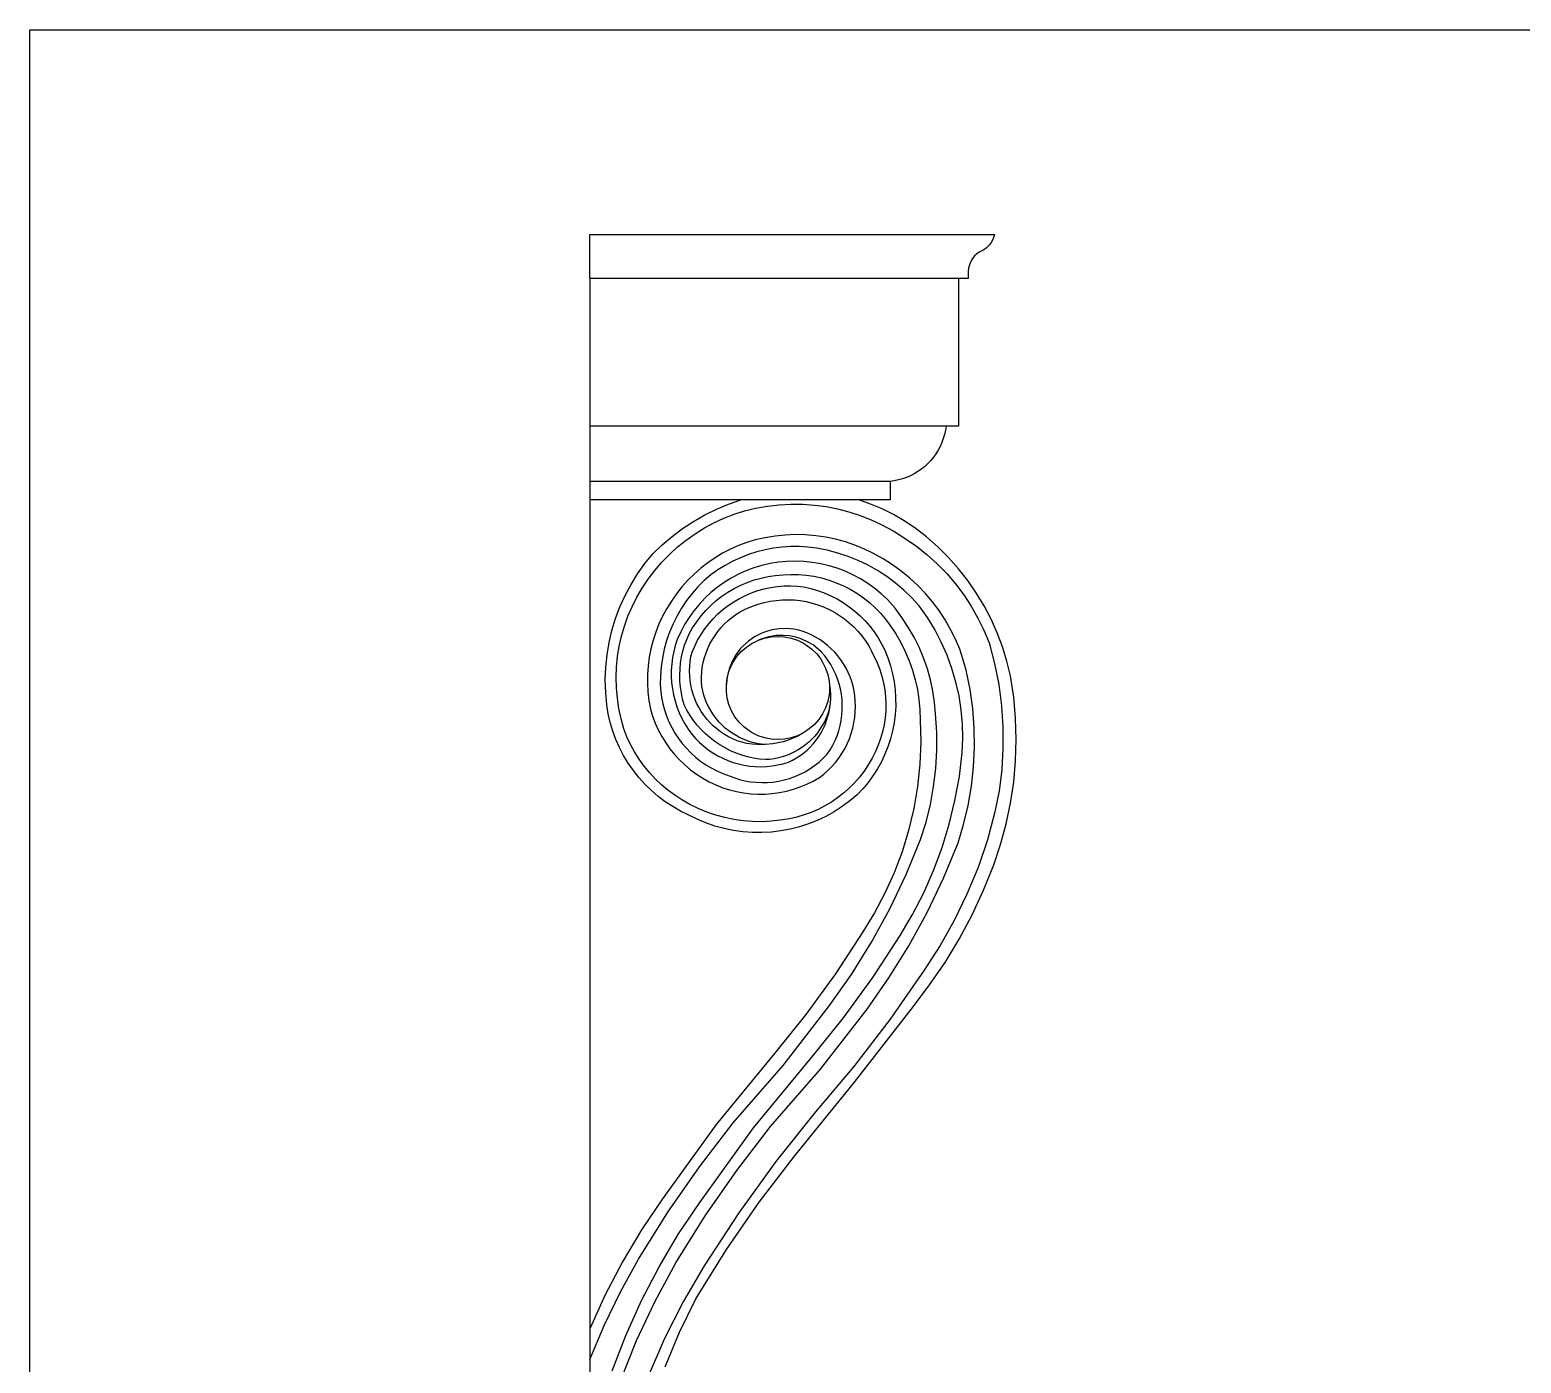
# Model space of a CAD drawing. Extents: x -785 to 785, y -677 to 677.
# Drawn here: x -785 to -178, y 135 to 677 of the extents above; entities that cross this region are included whole.
import ezdxf

# ---------------------------------------------------------------- set-up
doc = ezdxf.new("R2010")
doc.units = 0
doc.header["$MEASUREMENT"] = 0
doc.layers.get('0').update_dxf_attribs({"linetype": 'CONTINUOUS'})

msp = doc.modelspace()

# ---------------------------------------------------------------- linework, layer by layer
at = {"color": 40}
for p, q in [((-785, -677.5), (-785, 677.5)), ((-785, 677.5), (785, 677.5))]:
    msp.add_line(p, q, dxfattribs=at)
for p, q in [((-557.23, 576.31), (-557.23, 594.17)), ((-557.23, 594.17), (-392.52, 594.17)), ((-395.75, 588.86), (-396.86, 588.01)), ((-394.76, 589.85), (-395.75, 588.86)), ((-393.91, 590.97), (-394.76, 589.85)), ((-393.22, 592.19), (-393.91, 590.97)), ((-392.52, 594.17), (-393.22, 592.19)), ((-401.8, 584.01), (-402.63, 582.34)), ((-400.66, 585.49), (-401.8, 584.01)), ((-399.75, 586.33), (-400.66, 585.49)), ((-398.73, 587.04), (-399.75, 586.33)), ((-396.86, 588.01), (-398.73, 587.04)), ((-403.11, 580.54), (-403.23, 579.31)), ((-403.23, 579.31), (-403.23, 576.31)), ((-402.63, 582.34), (-403.11, 580.54)), ((-407.23, 576.31), (-557.23, 576.31)), ((-557.23, 576.31), (-557.23, 516.31)), ((-407.23, 576.31), (-407.23, 516.31)), ((-403.23, 576.31), (-407.23, 576.31)), ((-412.23, 516.31), (-557.23, 516.31)), ((-557.23, 516.31), (-557.23, 493.78)), ((-412.23, 516.31), (-412.49, 514.6)), ((-407.23, 516.31), (-412.23, 516.31)), ((-413.35, 511.25), (-413.95, 509.63)), ((-412.86, 512.91), (-413.35, 511.25)), ((-412.49, 514.6), (-412.86, 512.91)), ((-417.38, 503.64), (-418.49, 502.31)), ((-416.37, 505.05), (-417.38, 503.64)), ((-415.46, 506.52), (-416.37, 505.05)), ((-414.65, 508.05), (-415.46, 506.52)), ((-413.95, 509.63), (-414.65, 508.05)), ((-423.71, 497.8), (-425.19, 496.91)), ((-422.29, 498.79), (-423.71, 497.8)), ((-420.94, 499.88), (-422.29, 498.79)), ((-419.67, 501.05), (-420.94, 499.88)), ((-418.49, 502.31), (-419.67, 501.05)), ((-435.01, 493.78), (-557.23, 493.78)), ((-557.23, 493.78), (-557.23, 486.31)), ((-433.3, 494.02), (-435.01, 493.78)), ((-435.01, 493.78), (-435.01, 486.31)), ((-431.61, 494.38), (-433.3, 494.02)), ((-429.94, 494.85), (-431.61, 494.38)), ((-428.31, 495.43), (-429.94, 494.85)), ((-426.73, 496.11), (-428.31, 495.43)), ((-425.19, 496.91), (-426.73, 496.11)), ((-557.23, 486.31), (-557.23, 149.09)), ((-495.77, 486.31), (-557.23, 486.31)), ((-500.78, 484.55), (-495.77, 486.31)), ((-447.74, 486.31), (-495.77, 486.31)), ((-442.94, 484.59), (-447.74, 486.31)), ((-435.01, 486.31), (-447.74, 486.31)), ((-515.01, 477.5), (-510.41, 480.14)), ((-510.41, 480.14), (-505.66, 482.5)), ((-505.66, 482.5), (-500.78, 484.55)), ((-502.62, 478.82), (-498.47, 480.44)), ((-498.47, 480.44), (-494.24, 481.81)), ((-494.24, 481.81), (-489.59, 482.94)), ((-489.59, 482.94), (-484.88, 483.77)), ((-484.88, 483.77), (-480.13, 484.32)), ((-480.13, 484.32), (-475.35, 484.57)), ((-475.35, 484.57), (-470.57, 484.52)), ((-470.57, 484.52), (-465.8, 484.19)), ((-465.8, 484.19), (-461.06, 483.55)), ((-461.06, 483.55), (-456.37, 482.63)), ((-456.37, 482.63), (-451.74, 481.42)), ((-451.74, 481.42), (-447.2, 479.92)), ((-447.2, 479.92), (-442.76, 478.15)), ((-438.24, 482.6), (-442.94, 484.59)), ((-433.67, 480.32), (-438.24, 482.6)), ((-429.25, 477.78), (-433.67, 480.32)), ((-523.67, 471.39), (-519.44, 474.58)), ((-519.44, 474.58), (-515.01, 477.5)), ((-514.37, 472.49), (-510.58, 474.84)), ((-510.58, 474.84), (-506.66, 476.95)), ((-506.66, 476.95), (-502.62, 478.82)), ((-442.76, 478.15), (-438.43, 476.11)), ((-438.43, 476.11), (-433.53, 473.52)), ((-433.53, 473.52), (-428.81, 470.62)), ((-424.98, 474.97), (-429.25, 477.78)), ((-420.16, 471.21), (-424.98, 474.97)), ((-531.52, 464.26), (-527.71, 467.95)), ((-527.71, 467.95), (-523.67, 471.39)), ((-521.47, 467.12), (-518, 469.91)), ((-518, 469.91), (-514.37, 472.49)), ((-496.65, 467.67), (-499.93, 466.21)), ((-493.28, 468.94), (-496.65, 467.67)), ((-489.84, 469.99), (-493.28, 468.94)), ((-485.81, 470.9), (-489.84, 469.99)), ((-481.74, 471.57), (-485.81, 470.9)), ((-477.64, 471.98), (-481.74, 471.57)), ((-475.44, 467.27), (-478.93, 467.05)), ((-473.52, 472.14), (-477.64, 471.98)), ((-471.94, 467.28), (-475.44, 467.27)), ((-469.39, 472.04), (-473.52, 472.14)), ((-468.44, 467.06), (-471.94, 467.28)), ((-465.28, 471.69), (-469.39, 472.04)), ((-461.2, 471.09), (-465.28, 471.69)), ((-457.17, 470.24), (-461.2, 471.09)), ((-453.19, 469.15), (-457.17, 470.24)), ((-449.29, 467.81), (-453.19, 469.15)), ((-445.48, 466.23), (-449.29, 467.81)), ((-428.81, 470.62), (-424.28, 467.44)), ((-424.28, 467.44), (-419.95, 463.97)), ((-415.57, 467.16), (-420.16, 471.21)), ((-534.74, 460.33), (-531.52, 464.26)), ((-527.87, 460.93), (-524.77, 464.12)), ((-524.77, 464.12), (-521.47, 467.12)), ((-506.21, 462.7), (-509.18, 460.67)), ((-503.13, 464.55), (-506.21, 462.7)), ((-499.93, 466.21), (-503.13, 464.55)), ((-499, 461.28), (-502.08, 459.62)), ((-495.83, 462.76), (-499, 461.28)), ((-492.57, 464.03), (-495.83, 462.76)), ((-489.23, 465.1), (-492.57, 464.03)), ((-485.84, 465.96), (-489.23, 465.1)), ((-482.4, 466.61), (-485.84, 465.96)), ((-478.93, 467.05), (-482.4, 466.61)), ((-476.99, 461.21), (-480.44, 460.88)), ((-473.52, 461.3), (-476.99, 461.21)), ((-470.06, 461.18), (-473.52, 461.3)), ((-466.61, 460.82), (-470.06, 461.18)), ((-464.97, 466.64), (-468.44, 467.06)), ((-460.61, 465.78), (-464.97, 466.64)), ((-456.31, 464.65), (-460.61, 465.78)), ((-452.09, 463.25), (-456.31, 464.65)), ((-447.96, 461.59), (-452.09, 463.25)), ((-443.95, 459.66), (-447.96, 461.59)), ((-441.77, 464.43), (-445.48, 466.23)), ((-437.85, 462.28), (-441.77, 464.43)), ((-434.07, 459.9), (-437.85, 462.28)), ((-419.95, 463.97), (-415.85, 460.24)), ((-411.24, 462.84), (-415.57, 467.16)), ((-407.18, 458.26), (-411.24, 462.84)), ((-540.4, 451.88), (-537.71, 456.2)), ((-537.71, 456.2), (-534.74, 460.33)), ((-533.47, 454.01), (-530.78, 457.55)), ((-530.78, 457.55), (-527.87, 460.93)), ((-514.73, 456.09), (-517.28, 453.55)), ((-512.02, 458.46), (-514.73, 456.09)), ((-509.18, 460.67), (-512.02, 458.46)), ((-507.89, 455.73), (-510.61, 453.53)), ((-505.05, 457.76), (-507.89, 455.73)), ((-502.08, 459.62), (-505.05, 457.76)), ((-496.71, 456.01), (-499.69, 454.42)), ((-493.64, 457.4), (-496.71, 456.01)), ((-490.48, 458.59), (-493.64, 457.4)), ((-487.25, 459.56), (-490.48, 458.59)), ((-487.48, 454.46), (-484.61, 455.06)), ((-483.86, 460.33), (-487.25, 459.56)), ((-484.61, 455.06), (-481.7, 455.48)), ((-480.44, 460.88), (-483.86, 460.33)), ((-481.7, 455.48), (-478.56, 455.83)), ((-478.56, 455.83), (-475.41, 455.98)), ((-475.41, 455.98), (-472.25, 455.92)), ((-472.25, 455.92), (-469.11, 455.66)), ((-469.11, 455.66), (-465.98, 455.19)), ((-463.19, 460.25), (-466.61, 460.82)), ((-465.98, 455.19), (-462.9, 454.52)), ((-459.81, 459.45), (-463.19, 460.25)), ((-456.5, 458.44), (-459.81, 459.45)), ((-453.25, 457.21), (-456.5, 458.44)), ((-450.1, 455.77), (-453.25, 457.21)), ((-447.04, 454.13), (-450.1, 455.77)), ((-440.08, 457.49), (-443.95, 459.66)), ((-436.34, 455.07), (-440.08, 457.49)), ((-432.77, 452.42), (-436.34, 455.07)), ((-430.45, 457.29), (-434.07, 459.9)), ((-426.99, 454.46), (-430.45, 457.29)), ((-415.85, 460.24), (-411.99, 456.27)), ((-411.99, 456.27), (-408.39, 452.06)), ((-403.41, 453.44), (-407.18, 458.26)), ((-542.8, 447.4), (-540.4, 451.88)), ((-538.08, 446.63), (-535.94, 450.3)), ((-535.94, 450.3), (-533.47, 454.01)), ((-519.68, 450.87), (-521.92, 448.05)), ((-517.28, 453.55), (-519.68, 450.87)), ((-513.18, 450.94), (-515.58, 448.19)), ((-510.61, 453.53), (-513.18, 450.94)), ((-505.31, 450.67), (-507.92, 448.54)), ((-502.56, 452.64), (-505.31, 450.67)), ((-499.69, 454.42), (-502.56, 452.64)), ((-500.96, 448.76), (-498.43, 450.25)), ((-498.43, 450.25), (-495.8, 451.57)), ((-495.8, 451.57), (-493.09, 452.71)), ((-493.09, 452.71), (-490.32, 453.68)), ((-491.39, 448.45), (-488.84, 449.35)), ((-490.32, 453.68), (-487.48, 454.46)), ((-488.84, 449.35), (-486.23, 450.09)), ((-486.23, 450.09), (-483.58, 450.66)), ((-483.58, 450.66), (-480.9, 451.05)), ((-480.9, 451.05), (-478.21, 451.28)), ((-478.21, 451.28), (-475.5, 451.33)), ((-475.5, 451.33), (-472.79, 451.21)), ((-472.79, 451.21), (-470.1, 450.92)), ((-470.1, 450.92), (-467.28, 450.27)), ((-467.28, 450.27), (-464.5, 449.45)), ((-464.5, 449.45), (-461.78, 448.45)), ((-462.9, 454.52), (-459.86, 453.65)), ((-459.86, 453.65), (-456.89, 452.59)), ((-456.89, 452.59), (-454, 451.33)), ((-454, 451.33), (-451.19, 449.89)), ((-451.19, 449.89), (-448.48, 448.27)), ((-444.1, 452.3), (-447.04, 454.13)), ((-441.28, 450.28), (-444.1, 452.3)), ((-438.6, 448.08), (-441.28, 450.28)), ((-429.38, 449.54), (-432.77, 452.42)), ((-426.18, 446.46), (-429.38, 449.54)), ((-423.71, 451.43), (-426.99, 454.46)), ((-420.62, 448.21), (-423.71, 451.43)), ((-408.39, 452.06), (-405.06, 447.63)), ((-399.93, 448.41), (-403.41, 453.44)), ((-544.9, 442.77), (-542.8, 447.4)), ((-539.98, 442.83), (-538.08, 446.63)), ((-523.98, 445.1), (-525.86, 442.1)), ((-521.92, 448.05), (-523.98, 445.1)), ((-517.8, 445.29), (-519.83, 442.26)), ((-515.58, 448.19), (-517.8, 445.29)), ((-512.69, 443.77), (-514.84, 441.16)), ((-510.38, 446.23), (-512.69, 443.77)), ((-507.92, 448.54), (-510.38, 446.23)), ((-509.99, 441.28), (-507.92, 443.37)), ((-507.92, 443.37), (-505.72, 445.31)), ((-505.72, 445.31), (-503.4, 447.12)), ((-503.4, 447.12), (-500.96, 448.76)), ((-503.02, 441.63), (-500.88, 443.29)), ((-500.88, 443.29), (-498.64, 444.81)), ((-498.64, 444.81), (-496.3, 446.18)), ((-496.3, 446.18), (-493.88, 447.39)), ((-493.88, 447.39), (-491.39, 448.45)), ((-492.41, 442.49), (-490.53, 443.22)), ((-490.53, 443.22), (-488.62, 443.83)), ((-488.62, 443.83), (-486.25, 444.5)), ((-486.25, 444.5), (-483.84, 445.03)), ((-483.84, 445.03), (-481.4, 445.4)), ((-481.4, 445.4), (-478.94, 445.61)), ((-478.94, 445.61), (-476.48, 445.67)), ((-476.48, 445.67), (-474.01, 445.57)), ((-474.01, 445.57), (-471.56, 445.31)), ((-471.56, 445.31), (-469.13, 444.89)), ((-469.13, 444.89), (-466.73, 444.32)), ((-466.73, 444.32), (-464.37, 443.6)), ((-464.37, 443.6), (-462.06, 442.73)), ((-461.78, 448.45), (-459.13, 447.29)), ((-459.13, 447.29), (-456.55, 445.96)), ((-456.55, 445.96), (-454.07, 444.47)), ((-454.07, 444.47), (-451.68, 442.82)), ((-448.48, 448.27), (-445.88, 446.48)), ((-445.88, 446.48), (-443.4, 444.52)), ((-443.4, 444.52), (-441.06, 442.41)), ((-436.07, 445.71), (-438.6, 448.08)), ((-433.01, 442.16), (-436.07, 445.71)), ((-423.17, 443.18), (-426.18, 446.46)), ((-419.85, 438.46), (-423.17, 443.18)), ((-417.73, 444.8), (-420.62, 448.21)), ((-415.06, 441.22), (-417.73, 444.8)), ((-405.06, 447.63), (-402.02, 443)), ((-402.02, 443), (-399.27, 438.19)), ((-396.77, 443.17), (-399.93, 448.41)), ((-393.93, 437.75), (-396.77, 443.17)), ((-548.18, 433.15), (-546.7, 438.01)), ((-546.7, 438.01), (-544.9, 442.77)), ((-543.08, 434.93), (-541.65, 438.93)), ((-541.65, 438.93), (-539.98, 442.83)), ((-527.56, 439), (-529.06, 435.79)), ((-525.86, 442.1), (-527.56, 439)), ((-521.67, 439.1), (-523.29, 435.84)), ((-519.83, 442.26), (-521.67, 439.1)), ((-516.81, 438.42), (-518.59, 435.55)), ((-514.84, 441.16), (-516.81, 438.42)), ((-513.7, 436.72), (-511.92, 439.06)), ((-511.92, 439.06), (-509.99, 441.28)), ((-508.76, 435.9), (-506.97, 437.93)), ((-506.97, 437.93), (-505.06, 439.85)), ((-505.06, 439.85), (-503.02, 441.63)), ((-502.37, 435.79), (-500.9, 437.16)), ((-500.9, 437.16), (-499.34, 438.44)), ((-499.34, 438.44), (-497.71, 439.61)), ((-497.71, 439.61), (-496, 440.68)), ((-496, 440.68), (-494.24, 441.64)), ((-494.24, 441.64), (-492.41, 442.49)), ((-462.06, 442.73), (-459.82, 441.72)), ((-459.82, 441.72), (-457.64, 440.56)), ((-457.64, 440.56), (-455.54, 439.27)), ((-455.54, 439.27), (-453.53, 437.84)), ((-453.53, 437.84), (-451.61, 436.29)), ((-451.68, 442.82), (-449.4, 441.04)), ((-449.4, 441.04), (-447.24, 439.11)), ((-447.24, 439.11), (-445.2, 437.05)), ((-445.2, 437.05), (-443.3, 434.86)), ((-441.06, 442.41), (-438.86, 440.14)), ((-438.86, 440.14), (-436.81, 437.74)), ((-436.81, 437.74), (-434.92, 435.21)), ((-430.18, 438.44), (-433.01, 442.16)), ((-427.59, 434.54), (-430.18, 438.44)), ((-416.85, 433.53), (-419.85, 438.46)), ((-412.61, 437.48), (-415.06, 441.22)), ((-410.4, 433.6), (-412.61, 437.48)), ((-399.27, 438.19), (-396.82, 433.21)), ((-391.43, 432.17), (-393.93, 437.75)), ((-549.34, 428.2), (-548.18, 433.15)), ((-545.18, 426.7), (-544.26, 430.85)), ((-544.26, 430.85), (-543.08, 434.93)), ((-530.36, 432.5), (-531.46, 429.14)), ((-529.06, 435.79), (-530.36, 432.5)), ((-524.71, 432.47), (-525.91, 429.03)), ((-523.29, 435.84), (-524.71, 432.47)), ((-520.19, 432.58), (-521.59, 429.51)), ((-518.59, 435.55), (-520.19, 432.58)), ((-517.77, 429.47), (-516.79, 431.73)), ((-516.79, 431.73), (-515.33, 434.28)), ((-515.33, 434.28), (-513.7, 436.72)), ((-513.3, 429.17), (-511.93, 431.51)), ((-511.93, 431.51), (-510.41, 433.75)), ((-510.41, 433.75), (-508.76, 435.9)), ((-507.31, 429.46), (-506.23, 431.16)), ((-506.23, 431.16), (-505.04, 432.78)), ((-505.04, 432.78), (-503.75, 434.33)), ((-503.75, 434.33), (-502.37, 435.79)), ((-487.49, 431.94), (-490.18, 430.53)), ((-486.09, 432.51), (-487.49, 431.94)), ((-483.18, 433.39), (-486.09, 432.51)), ((-481.53, 431.06), (-484.39, 430.59)), ((-480.19, 433.88), (-483.18, 433.39)), ((-478.63, 431.16), (-481.53, 431.06)), ((-477.16, 434), (-480.19, 433.88)), ((-475.74, 430.9), (-478.63, 431.16)), ((-474.13, 433.73), (-477.16, 434)), ((-472.91, 430.29), (-475.74, 430.9)), ((-472.64, 433.45), (-474.13, 433.73)), ((-470.74, 432.87), (-472.64, 433.45)), ((-468.88, 432.18), (-470.74, 432.87)), ((-467.06, 431.37), (-468.88, 432.18)), ((-465.3, 430.44), (-467.06, 431.37)), ((-451.61, 436.29), (-449.8, 434.62)), ((-449.8, 434.62), (-448.09, 432.84)), ((-448.09, 432.84), (-446.51, 430.95)), ((-446.51, 430.95), (-445.04, 428.97)), ((-443.3, 434.86), (-441.53, 432.57)), ((-441.53, 432.57), (-439.92, 430.16)), ((-434.92, 435.21), (-432.67, 431.81)), ((-432.67, 431.81), (-430.63, 428.27)), ((-425.25, 430.49), (-427.59, 434.54)), ((-414.17, 428.41), (-416.85, 433.53)), ((-408.42, 429.6), (-410.4, 433.6)), ((-396.82, 433.21), (-394.7, 428.1)), ((-389.27, 426.44), (-391.43, 432.17)), ((-550.18, 423.18), (-549.34, 428.2)), ((-545.85, 422.51), (-545.18, 426.7)), ((-532.35, 425.71), (-533.03, 422.23)), ((-531.46, 429.14), (-532.35, 425.71)), ((-526.89, 425.51), (-527.64, 421.94)), ((-525.91, 429.03), (-526.89, 425.51)), ((-522.39, 427.09), (-523.04, 424.63)), ((-521.59, 429.51), (-522.39, 427.09)), ((-519.84, 422.38), (-519.3, 424.78)), ((-519.3, 424.78), (-518.61, 427.15)), ((-518.61, 427.15), (-517.77, 429.47)), ((-515.57, 424.26), (-514.51, 426.75)), ((-514.51, 426.75), (-513.3, 429.17)), ((-509.89, 424.01), (-509.15, 425.88)), ((-509.15, 425.88), (-508.29, 427.7)), ((-508.29, 427.7), (-507.31, 429.46)), ((-495.94, 425.64), (-497.76, 423.21)), ((-494.92, 426.76), (-495.94, 425.64)), ((-495.53, 424.59), (-493.46, 426.41)), ((-492.67, 428.8), (-494.92, 426.76)), ((-493.46, 426.41), (-491.18, 427.93)), ((-490.18, 430.53), (-492.67, 428.8)), ((-491.18, 427.93), (-489.96, 428.58)), ((-489.96, 428.58), (-488.52, 429.23)), ((-488.52, 429.23), (-486.11, 430.03)), ((-487.18, 429.77), (-488.52, 429.23)), ((-484.39, 430.59), (-487.18, 429.77)), ((-486.11, 430.03), (-483.41, 430.57)), ((-483.41, 430.57), (-480.67, 430.75)), ((-480.67, 430.75), (-477.93, 430.57)), ((-477.93, 430.57), (-475.23, 430.03)), ((-475.23, 430.03), (-472.63, 429.15)), ((-471.53, 429.84), (-472.91, 430.29)), ((-472.63, 429.15), (-470.17, 427.93)), ((-468.86, 428.7), (-471.53, 429.84)), ((-470.17, 427.93), (-469, 427.21)), ((-469, 427.21), (-466.82, 425.53)), ((-466.36, 427.24), (-468.86, 428.7)), ((-466.82, 425.53), (-464.88, 423.59)), ((-465.18, 426.39), (-466.36, 427.24)), ((-463.6, 429.41), (-465.3, 430.44)), ((-463, 424.48), (-465.18, 426.39)), ((-461.97, 428.28), (-463.6, 429.41)), ((-460.41, 427.04), (-461.97, 428.28)), ((-458.93, 425.71), (-460.41, 427.04)), ((-457.54, 424.29), (-458.93, 425.71)), ((-445.04, 428.97), (-443.71, 426.89)), ((-443.71, 426.89), (-442.51, 424.74)), ((-442.51, 424.74), (-440.25, 419.92)), ((-439.92, 430.16), (-438.46, 427.66)), ((-438.46, 427.66), (-437.16, 425.07)), ((-437.16, 425.07), (-435.91, 421.96)), ((-430.63, 428.27), (-428.81, 424.61)), ((-423.18, 426.3), (-425.25, 430.49)), ((-421.36, 421.98), (-423.18, 426.3)), ((-411.84, 423.13), (-414.17, 428.41)), ((-406.7, 425.48), (-408.42, 429.6)), ((-405.23, 421.26), (-406.7, 425.48)), ((-394.7, 428.1), (-392.48, 419.69)), ((-387.46, 420.6), (-389.27, 426.44)), ((-550.69, 418.12), (-550.18, 423.18)), ((-546.27, 418.28), (-545.85, 422.51)), ((-533.49, 418.72), (-533.73, 415.19)), ((-533.03, 422.23), (-533.49, 418.72)), ((-527.64, 421.94), (-528.16, 418.33)), ((-523.86, 419.6), (-524.04, 417.06)), ((-523.53, 422.13), (-523.86, 419.6)), ((-523.04, 424.63), (-523.53, 422.13)), ((-520.48, 417.49), (-520.24, 419.94)), ((-520.24, 419.94), (-519.84, 422.38)), ((-516.52, 418.57), (-516.33, 420.49)), ((-516.33, 420.49), (-516.01, 422.39)), ((-516.01, 422.39), (-515.57, 424.26)), ((-511.4, 418.17), (-511.02, 420.15)), ((-511.02, 420.15), (-510.52, 422.1)), ((-510.52, 422.1), (-509.89, 424.01)), ((-499.26, 420.57), (-500.41, 417.77)), ((-500.08, 417.78), (-498.86, 420.24)), ((-497.76, 423.21), (-499.26, 420.57)), ((-498.86, 420.24), (-497.34, 422.53)), ((-497.34, 422.53), (-495.53, 424.59)), ((-464.88, 423.59), (-463.2, 421.41)), ((-463.2, 421.41), (-462.48, 420.24)), ((-461.61, 422.84), (-463, 424.48)), ((-462.48, 420.24), (-461.26, 417.78)), ((-460.34, 421.11), (-461.61, 422.84)), ((-459.17, 419.31), (-460.34, 421.11)), ((-458.13, 417.43), (-459.17, 419.31)), ((-456.24, 422.79), (-457.54, 424.29)), ((-455.04, 421.2), (-456.24, 422.79)), ((-453.94, 419.55), (-455.04, 421.2)), ((-452.94, 417.83), (-453.94, 419.55)), ((-440.25, 419.92), (-439.21, 417.26)), ((-435.91, 421.96), (-434.86, 418.78)), ((-434.86, 418.78), (-434.02, 415.54)), ((-428.81, 424.61), (-427.22, 420.85)), ((-427.22, 420.85), (-425.87, 417)), ((-419.83, 417.56), (-421.36, 421.98)), ((-409.85, 417.71), (-411.84, 423.13)), ((-404.02, 416.96), (-405.23, 421.26)), ((-392.48, 419.69), (-390.8, 411.16)), ((-386.02, 414.65), (-387.46, 420.6)), ((-550.87, 413.04), (-550.69, 418.12)), ((-550.72, 407.96), (-550.87, 413.04)), ((-546.42, 414.04), (-546.27, 418.28)), ((-546.32, 409.79), (-546.42, 414.04)), ((-533.73, 415.19), (-533.76, 411.65)), ((-528.45, 414.69), (-528.51, 411.04)), ((-528.16, 418.33), (-528.45, 414.69)), ((-524.04, 417.06), (-524.05, 414.52)), ((-524.05, 414.52), (-523.9, 411.97)), ((-520.58, 415.03), (-520.48, 417.49)), ((-520.52, 412.56), (-520.58, 415.03)), ((-516.59, 416.65), (-516.52, 418.57)), ((-516.54, 414.73), (-516.59, 416.65)), ((-516.37, 412.81), (-516.54, 414.73)), ((-516.08, 410.91), (-516.37, 412.81)), ((-511.79, 412.16), (-511.78, 414.17)), ((-511.78, 414.17), (-511.66, 416.18)), ((-511.66, 416.18), (-511.4, 418.17)), ((-501.63, 411.11), (-501.28, 413.84)), ((-501.45, 413.34), (-501.63, 411.11)), ((-501.2, 414.83), (-501.45, 413.34)), ((-501.28, 413.84), (-500.56, 416.49)), ((-500.41, 417.77), (-501.2, 414.83)), ((-500.56, 416.49), (-500.08, 417.78)), ((-461.26, 417.78), (-460.38, 415.18)), ((-460.38, 415.18), (-459.84, 412.48)), ((-457.21, 415.49), (-458.13, 417.43)), ((-456.42, 413.49), (-457.21, 415.49)), ((-455.75, 411.45), (-456.42, 413.49)), ((-452.06, 416.05), (-452.94, 417.83)), ((-451.28, 414.22), (-452.06, 416.05)), ((-450.63, 412.34), (-451.28, 414.22)), ((-439.21, 417.26), (-438.35, 414.54)), ((-438.35, 414.54), (-437.67, 411.77)), ((-434.02, 415.54), (-433.39, 412.26)), ((-425.87, 417), (-424.75, 413.07)), ((-424.75, 413.07), (-423.88, 409.08)), ((-418.57, 413.06), (-419.83, 417.56)), ((-417.6, 408.48), (-418.57, 413.06)), ((-408.22, 412.18), (-409.85, 417.71)), ((-402.46, 409.2), (-404.02, 416.96)), ((-384.72, 406.08), (-386.02, 414.65)), ((-550.24, 402.89), (-550.72, 407.96)), ((-545.95, 405.56), (-546.32, 409.79)), ((-533.76, 411.65), (-533.57, 408.12)), ((-533.57, 408.12), (-533.16, 404.6)), ((-528.51, 411.04), (-528.33, 408.46)), ((-528.33, 408.46), (-527.98, 405.89)), ((-523.9, 411.97), (-523.59, 409.44)), ((-523.59, 409.44), (-523.13, 406.94)), ((-523.13, 406.94), (-522.5, 404.47)), ((-520.31, 410.11), (-520.52, 412.56)), ((-519.94, 407.67), (-520.31, 410.11)), ((-519.43, 405.26), (-519.94, 407.67)), ((-515.66, 409.03), (-516.08, 410.91)), ((-515.13, 407.18), (-515.66, 409.03)), ((-514.48, 405.37), (-515.13, 407.18)), ((-511.55, 410.37), (-511.79, 412.16)), ((-511.21, 408.61), (-511.55, 410.37)), ((-510.75, 406.87), (-511.21, 408.61)), ((-510.18, 405.17), (-510.75, 406.87)), ((-501.63, 408.37), (-501.63, 411.11)), ((-501.28, 405.64), (-501.63, 408.37)), ((-459.84, 407), (-460.38, 404.3)), ((-459.84, 412.48), (-459.69, 410.8)), ((-459.71, 408.37), (-459.84, 407)), ((-459.69, 410.8), (-459.71, 408.37)), ((-459.69, 410.8), (-459.43, 409.01)), ((-459.43, 409.01), (-459.29, 407.2)), ((-459.29, 407.2), (-459.26, 405.39)), ((-455.22, 409.37), (-455.75, 411.45)), ((-454.82, 407.26), (-455.22, 409.37)), ((-454.56, 405.12), (-454.82, 407.26)), ((-450.09, 410.43), (-450.63, 412.34)), ((-449.67, 408.49), (-450.09, 410.43)), ((-449.37, 406.52), (-449.67, 408.49)), ((-449.2, 404.54), (-449.37, 406.52)), ((-437.67, 411.77), (-437.17, 408.96)), ((-437.17, 408.96), (-436.85, 406.12)), ((-433.39, 412.26), (-432.96, 408.94)), ((-432.96, 408.94), (-432.75, 405.59)), ((-423.88, 409.08), (-423.25, 405.05)), ((-416.92, 403.85), (-417.6, 408.48)), ((-406.95, 406.54), (-408.22, 412.18)), ((-406.06, 400.84), (-406.95, 406.54)), ((-401.39, 401.36), (-402.46, 409.2)), ((-390.8, 411.16), (-389.67, 402.55)), ((-549.66, 399.3), (-550.24, 402.89)), ((-545.33, 401.36), (-545.95, 405.56)), ((-544.45, 397.21), (-545.33, 401.36)), ((-533.16, 404.6), (-532.54, 401.12)), ((-532.54, 401.12), (-531.64, 398.25)), ((-527.98, 405.89), (-527.47, 403.35)), ((-527.47, 403.35), (-526.8, 400.85)), ((-526.8, 400.85), (-525.97, 398.4)), ((-522.5, 404.47), (-521.72, 402.05)), ((-521.72, 402.05), (-520.79, 399.68)), ((-518.77, 402.88), (-519.43, 405.26)), ((-517.64, 400.7), (-518.77, 402.88)), ((-516.37, 398.59), (-517.64, 400.7)), ((-513.71, 403.6), (-514.48, 405.37)), ((-512.84, 401.89), (-513.71, 403.6)), ((-511.85, 400.23), (-512.84, 401.89)), ((-509.51, 403.5), (-510.18, 405.17)), ((-508.73, 401.88), (-509.51, 403.5)), ((-507.85, 400.31), (-508.73, 401.88)), ((-500.56, 402.99), (-501.28, 405.64)), ((-499.51, 400.45), (-500.56, 402.99)), ((-461.26, 401.7), (-462.48, 399.23)), ((-460.38, 404.3), (-461.26, 401.7)), ((-459.86, 400.93), (-460.39, 399.26)), ((-459.86, 399.99), (-459.46, 402.53)), ((-459.46, 402.53), (-459.86, 400.93)), ((-459.26, 405.39), (-459.46, 402.53)), ((-454.61, 398.69), (-454.46, 400.83)), ((-454.44, 402.98), (-454.56, 405.12)), ((-454.46, 400.83), (-454.44, 402.98)), ((-449.12, 402.29), (-449.2, 404.54)), ((-449.18, 400.05), (-449.12, 402.29)), ((-436.85, 406.12), (-436.72, 403.27)), ((-436.72, 403.27), (-436.78, 400.42)), ((-432.74, 402.25), (-432.95, 398.91)), ((-432.75, 405.59), (-432.74, 402.25)), ((-423.25, 405.05), (-422.87, 400.98)), ((-422.87, 400.98), (-422.53, 387.8)), ((-416.54, 399.19), (-416.92, 403.85)), ((-405.54, 395.09), (-406.06, 400.84)), ((-400.8, 393.46), (-401.39, 401.36)), ((-389.67, 402.55), (-389.1, 393.87)), ((-383.94, 397.45), (-384.72, 406.08)), ((-548.86, 395.74), (-549.66, 399.3)), ((-547.82, 392.25), (-548.86, 395.74)), ((-543.32, 393.11), (-544.45, 397.21)), ((-531.64, 398.25), (-530.56, 395.44)), ((-530.56, 395.44), (-529.31, 392.71)), ((-525.97, 398.4), (-524.98, 396)), ((-524.98, 396), (-523.85, 393.67)), ((-520.79, 399.68), (-519.71, 397.37)), ((-519.71, 397.37), (-518.49, 395.14)), ((-518.49, 395.14), (-517.13, 392.98)), ((-514.97, 396.57), (-516.37, 398.59)), ((-513.45, 394.64), (-514.97, 396.57)), ((-511.81, 392.8), (-513.45, 394.64)), ((-510.77, 398.65), (-511.85, 400.23)), ((-509.58, 397.13), (-510.77, 398.65)), ((-508.3, 395.69), (-509.58, 397.13)), ((-506.93, 394.34), (-508.3, 395.69)), ((-506.87, 398.8), (-507.85, 400.31)), ((-505.8, 397.36), (-506.87, 398.8)), ((-504.64, 395.98), (-505.8, 397.36)), ((-503.39, 394.69), (-504.64, 395.98)), ((-502.07, 393.47), (-503.39, 394.69)), ((-498.14, 398.07), (-499.51, 400.45)), ((-496.47, 395.89), (-498.14, 398.07)), ((-494.52, 393.94), (-496.47, 395.89)), ((-465.81, 394.88), (-467.88, 393.07)), ((-464, 396.95), (-465.81, 394.88)), ((-462.48, 399.23), (-464, 396.95)), ((-462.6, 394.48), (-463.53, 392.99)), ((-461.76, 396.02), (-462.6, 394.48)), ((-462.21, 393.15), (-461.46, 394.8)), ((-461.03, 397.62), (-461.76, 396.02)), ((-461.46, 394.8), (-460.82, 396.49)), ((-460.39, 399.26), (-461.03, 397.62)), ((-460.82, 396.49), (-460.29, 398.22)), ((-460.29, 398.22), (-459.86, 399.99)), ((-455.89, 392.38), (-455.33, 394.46)), ((-455.33, 394.46), (-454.9, 396.56)), ((-454.9, 396.56), (-454.61, 398.69)), ((-450.19, 393.39), (-449.71, 395.59)), ((-449.71, 395.59), (-449.37, 397.81)), ((-449.37, 397.81), (-449.18, 400.05)), ((-437.45, 394.75), (-438.06, 391.96)), ((-437.02, 397.57), (-437.45, 394.75)), ((-436.78, 400.42), (-437.02, 397.57)), ((-433.37, 395.58), (-434, 392.3)), ((-432.95, 398.91), (-433.37, 395.58)), ((-416.04, 391.8), (-416.54, 399.19)), ((-405.4, 389.32), (-405.54, 395.09)), ((-383.68, 388.78), (-383.94, 397.45)), ((-546.57, 388.82), (-547.82, 392.25)), ((-545.1, 385.49), (-546.57, 388.82)), ((-542.05, 389.9), (-543.32, 393.11)), ((-540.59, 386.77), (-542.05, 389.9)), ((-529.31, 392.71), (-527.89, 390.06)), ((-527.89, 390.06), (-526.3, 387.5)), ((-523.85, 393.67), (-522.56, 391.42)), ((-522.56, 391.42), (-521.14, 389.26)), ((-521.14, 389.26), (-519.58, 387.19)), ((-517.13, 392.98), (-515.64, 390.92)), ((-515.64, 390.92), (-514.13, 389.2)), ((-514.13, 389.2), (-512.52, 387.57)), ((-510.06, 391.07), (-511.81, 392.8)), ((-508.2, 389.46), (-510.06, 391.07)), ((-506.25, 387.96), (-508.2, 389.46)), ((-505.48, 393.08), (-506.93, 394.34)), ((-503.95, 391.91), (-505.48, 393.08)), ((-502.35, 390.84), (-503.95, 391.91)), ((-500.69, 389.87), (-502.35, 390.84)), ((-500.67, 392.35), (-502.07, 393.47)), ((-498.96, 389.02), (-500.69, 389.87)), ((-499.2, 391.31), (-500.67, 392.35)), ((-497.67, 390.37), (-499.2, 391.31)), ((-497.19, 388.27), (-498.96, 389.02)), ((-496.08, 389.52), (-497.67, 390.37)), ((-494.44, 388.78), (-496.08, 389.52)), ((-492.34, 392.27), (-494.52, 393.94)), ((-492.76, 388.15), (-494.44, 388.78)), ((-491.18, 391.54), (-492.34, 392.27)), ((-488.71, 390.33), (-491.18, 391.54)), ((-486.11, 389.45), (-488.71, 390.33)), ((-483.41, 388.91), (-486.11, 389.45)), ((-480.67, 388.73), (-483.41, 388.91)), ((-477.93, 388.91), (-480.67, 388.73)), ((-476.49, 388.52), (-478.52, 387.88)), ((-475.23, 389.45), (-477.93, 388.91)), ((-474.5, 389.29), (-476.49, 388.52)), ((-472.63, 390.33), (-475.23, 389.45)), ((-472.57, 390.19), (-474.5, 389.29)), ((-470.17, 391.54), (-472.63, 390.33)), ((-470.17, 391.54), (-472.57, 390.19)), ((-467.88, 393.07), (-470.17, 391.54)), ((-466.85, 388.91), (-468.12, 387.7)), ((-465.66, 390.2), (-466.85, 388.91)), ((-466.2, 387.11), (-465.07, 388.52)), ((-464.55, 391.56), (-465.66, 390.2)), ((-465.07, 388.52), (-464.02, 390)), ((-463.53, 392.99), (-464.55, 391.56)), ((-464.02, 390), (-463.07, 391.55)), ((-463.07, 391.55), (-462.21, 393.15)), ((-458.36, 386.44), (-457.41, 388.37)), ((-457.41, 388.37), (-456.59, 390.35)), ((-456.59, 390.35), (-455.89, 392.38)), ((-452.44, 387.05), (-451.56, 389.12)), ((-451.56, 389.12), (-450.81, 391.23)), ((-450.81, 391.23), (-450.19, 393.39)), ((-438.85, 389.22), (-439.82, 386.53)), ((-438.06, 391.96), (-438.85, 389.22)), ((-434.84, 389.05), (-435.88, 385.87)), ((-434, 392.3), (-434.84, 389.05)), ((-416, 384.4), (-416.04, 391.8)), ((-405.63, 383.55), (-405.4, 389.32)), ((-400.69, 385.55), (-400.8, 393.46)), ((-389.1, 393.87), (-389.08, 385.18)), ((-383.93, 380.12), (-383.68, 388.78)), ((-543.42, 382.25), (-545.1, 385.49)), ((-541.54, 379.13), (-543.42, 382.25)), ((-538.93, 383.73), (-540.59, 386.77)), ((-537.09, 380.81), (-538.93, 383.73)), ((-526.3, 387.5), (-524.56, 385.05)), ((-524.56, 385.05), (-522.66, 382.72)), ((-522.66, 382.72), (-520.62, 380.51)), ((-519.58, 387.19), (-517.89, 385.22)), ((-517.89, 385.22), (-516.08, 383.37)), ((-516.08, 383.37), (-514.16, 381.64)), ((-512.52, 387.57), (-510.8, 386.05)), ((-510.8, 386.05), (-508.99, 384.64)), ((-508.99, 384.64), (-507.1, 383.36)), ((-507.1, 383.36), (-505.13, 382.19)), ((-504.21, 386.58), (-506.25, 387.96)), ((-502.09, 385.34), (-504.21, 386.58)), ((-499.9, 384.23), (-502.09, 385.34)), ((-497.64, 383.26), (-499.9, 384.23)), ((-495.32, 382.43), (-497.64, 383.26)), ((-495.37, 387.64), (-497.19, 388.27)), ((-493.29, 387.2), (-495.37, 387.64)), ((-492.96, 381.74), (-495.32, 382.43)), ((-491.18, 386.88), (-493.29, 387.2)), ((-491.04, 387.62), (-492.76, 388.15)), ((-489.06, 386.71), (-491.18, 386.88)), ((-489.29, 387.21), (-491.04, 387.62)), ((-487.52, 386.9), (-489.29, 387.21)), ((-485.84, 386.72), (-489.06, 386.71)), ((-485.84, 386.72), (-487.52, 386.9)), ((-482.69, 387.01), (-485.84, 386.72)), ((-480.59, 387.38), (-482.69, 387.01)), ((-478.52, 387.88), (-480.59, 387.38)), ((-477.1, 382.29), (-478.77, 381.74)), ((-475.47, 382.95), (-477.1, 382.29)), ((-473.89, 383.71), (-475.47, 382.95)), ((-472.36, 384.57), (-473.89, 383.71)), ((-473.09, 381.27), (-471.57, 382.26)), ((-470.88, 385.52), (-472.36, 384.57)), ((-471.57, 382.26), (-470.12, 383.35)), ((-469.47, 386.57), (-470.88, 385.52)), ((-470.12, 383.35), (-468.74, 384.52)), ((-468.12, 387.7), (-469.47, 386.57)), ((-468.74, 384.52), (-467.43, 385.77)), ((-467.43, 385.77), (-466.2, 387.11)), ((-462.23, 381.14), (-460.62, 382.79)), ((-460.62, 382.79), (-459.43, 384.58)), ((-459.43, 384.58), (-458.36, 386.44)), ((-455.85, 381.24), (-454.59, 383.11)), ((-454.59, 383.11), (-453.46, 385.04)), ((-453.46, 385.04), (-452.44, 387.05)), ((-440.96, 383.92), (-442.33, 381.16)), ((-439.82, 386.53), (-440.96, 383.92)), ((-437.12, 382.76), (-438.55, 379.74)), ((-435.88, 385.87), (-437.12, 382.76)), ((-422.53, 387.8), (-422.9, 378.71)), ((-416.42, 377.01), (-416, 384.4)), ((-406.83, 373.71), (-405.63, 383.55)), ((-401.07, 377.64), (-400.69, 385.55)), ((-389.08, 385.18), (-389.61, 376.51)), ((-539.46, 376.14), (-541.54, 379.13)), ((-535.08, 378), (-537.09, 380.81)), ((-532.89, 375.32), (-535.08, 378)), ((-520.62, 380.51), (-518.45, 378.43)), ((-518.45, 378.43), (-516.15, 376.5)), ((-516.15, 376.5), (-513.73, 374.71)), ((-514.16, 381.64), (-512.13, 380.03)), ((-512.13, 380.03), (-510, 378.55)), ((-510, 378.55), (-507.78, 377.22)), ((-507.78, 377.22), (-505.47, 376.03)), ((-505.13, 382.19), (-503.09, 381.15)), ((-503.09, 381.15), (-500.99, 380.24)), ((-500.99, 380.24), (-498.83, 379.47)), ((-498.83, 379.47), (-496.63, 378.84)), ((-496.63, 378.84), (-494.39, 378.34)), ((-494.39, 378.34), (-492.13, 377.99)), ((-490.56, 381.21), (-492.96, 381.74)), ((-492.13, 377.99), (-489.85, 377.79)), ((-488.13, 380.82), (-490.56, 381.21)), ((-489.85, 377.79), (-487.56, 377.73)), ((-485.68, 380.59), (-488.13, 380.82)), ((-487.56, 377.73), (-485.27, 377.81)), ((-483.93, 380.71), (-485.68, 380.59)), ((-485.27, 377.81), (-482.99, 378.04)), ((-482.19, 380.94), (-483.93, 380.71)), ((-482.99, 378.04), (-480.73, 378.42)), ((-480.46, 381.29), (-482.19, 380.94)), ((-480.73, 378.42), (-478.5, 378.94)), ((-478.77, 381.74), (-480.46, 381.29)), ((-478.5, 378.94), (-476.31, 379.6)), ((-476.31, 379.6), (-474.67, 380.38)), ((-474.67, 380.38), (-473.09, 381.27)), ((-469.61, 375.7), (-467.63, 376.88)), ((-467.63, 376.88), (-465.74, 378.18)), ((-465.74, 378.18), (-463.93, 379.6)), ((-463.93, 379.6), (-462.23, 381.14)), ((-460.28, 376.18), (-458.7, 377.77)), ((-458.7, 377.77), (-457.22, 379.46)), ((-457.22, 379.46), (-455.85, 381.24)), ((-443.87, 378.5), (-445.58, 375.94)), ((-442.33, 381.16), (-443.87, 378.5)), ((-440.18, 376.81), (-441.98, 373.99)), ((-438.55, 379.74), (-440.18, 376.81)), ((-422.9, 378.71), (-423.85, 369.66)), ((-417.3, 369.66), (-416.42, 377.01)), ((-401.93, 369.77), (-401.07, 377.64)), ((-389.61, 376.51), (-390.7, 367.88)), ((-384.7, 371.48), (-383.93, 380.12)), ((-537.2, 373.28), (-539.46, 376.14)), ((-534.75, 370.58), (-537.2, 373.28)), ((-532.14, 368.03), (-534.75, 370.58)), ((-530.55, 372.78), (-532.89, 375.32)), ((-528.05, 370.39), (-530.55, 372.78)), ((-525.41, 368.16), (-528.05, 370.39)), ((-513.73, 374.71), (-511.21, 373.08)), ((-511.21, 373.08), (-508.58, 371.61)), ((-508.58, 371.61), (-505.87, 370.31)), ((-505.87, 370.31), (-503.08, 369.18)), ((-505.47, 376.03), (-503.1, 374.99)), ((-503.1, 374.99), (-498.52, 373.27)), ((-498.52, 373.27), (-496.33, 372.58)), ((-496.33, 372.58), (-494.1, 372.03)), ((-494.1, 372.03), (-491.83, 371.63)), ((-491.83, 371.63), (-489.55, 371.37)), ((-489.55, 371.37), (-487.25, 371.27)), ((-487.25, 371.27), (-484.95, 371.31)), ((-484.95, 371.31), (-482.66, 371.5)), ((-482.66, 371.5), (-480.39, 371.85)), ((-480.39, 371.85), (-478.14, 372.33)), ((-478.14, 372.33), (-475.93, 372.96)), ((-475.93, 372.96), (-473.77, 373.74)), ((-473.77, 373.74), (-471.66, 374.65)), ((-471.66, 374.65), (-469.61, 375.7)), ((-471.6, 369.48), (-468.9, 370.59)), ((-468.9, 370.59), (-466.27, 371.87)), ((-466.27, 371.87), (-463.73, 373.31)), ((-463.73, 373.31), (-461.96, 374.69)), ((-461.96, 374.69), (-460.28, 376.18)), ((-449.46, 371.18), (-451.62, 368.99)), ((-447.44, 373.5), (-449.46, 371.18)), ((-445.58, 375.94), (-447.44, 373.5)), ((-443.96, 371.29), (-446.11, 368.72)), ((-441.98, 373.99), (-443.96, 371.29)), ((-408.61, 363.95), (-406.83, 373.71)), ((-385.98, 362.91), (-384.7, 371.48)), ((-529.38, 365.66), (-532.14, 368.03)), ((-526.46, 363.47), (-529.38, 365.66)), ((-522.64, 366.1), (-525.41, 368.16)), ((-519.75, 364.21), (-522.64, 366.1)), ((-516.45, 362.34), (-519.75, 364.21)), ((-503.08, 369.18), (-500.3, 368.3)), ((-500.3, 368.3), (-497.47, 367.59)), ((-497.47, 367.59), (-494.59, 367.07)), ((-494.59, 367.07), (-491.69, 366.73)), ((-491.69, 366.73), (-488.78, 366.57)), ((-488.78, 366.57), (-485.86, 366.6)), ((-485.86, 366.6), (-482.94, 366.81)), ((-482.94, 366.81), (-480.05, 367.21)), ((-480.05, 367.21), (-477.19, 367.79)), ((-477.19, 367.79), (-474.37, 368.54)), ((-474.37, 368.54), (-471.6, 369.48)), ((-456.34, 365.05), (-458.88, 363.31)), ((-453.92, 366.94), (-456.34, 365.05)), ((-451.62, 368.99), (-453.92, 366.94)), ((-448.42, 366.3), (-451.38, 363.8)), ((-446.11, 368.72), (-448.42, 366.3)), ((-423.85, 369.66), (-425.38, 360.69)), ((-418.62, 362.38), (-417.3, 369.66)), ((-403.27, 361.97), (-401.93, 369.77)), ((-390.7, 367.88), (-392.34, 359.35)), ((-523.41, 361.47), (-526.46, 363.47)), ((-520.24, 359.67), (-523.41, 361.47)), ((-513.5, 356.35), (-520.24, 359.67)), ((-513.04, 360.68), (-516.45, 362.34)), ((-509.53, 359.23), (-513.04, 360.68)), ((-505.94, 358), (-509.53, 359.23)), ((-502.28, 357.01), (-505.94, 358)), ((-469.98, 358.09), (-472.94, 357.24)), ((-467.09, 359.13), (-469.98, 358.09)), ((-464.26, 360.35), (-467.09, 359.13)), ((-461.53, 361.74), (-464.26, 360.35)), ((-458.88, 363.31), (-461.53, 361.74)), ((-457.75, 359.4), (-461.13, 357.53)), ((-454.49, 361.5), (-457.75, 359.4)), ((-451.38, 363.8), (-454.49, 361.5)), ((-425.38, 360.69), (-427.47, 351.83)), ((-420.39, 355.19), (-418.62, 362.38)), ((-410.96, 354.32), (-408.61, 363.95)), ((-405.09, 354.27), (-403.27, 361.97)), ((-392.34, 359.35), (-395.44, 347.95)), ((-387.77, 354.42), (-385.98, 362.91)), ((-509.93, 354.85), (-513.5, 356.35)), ((-506.27, 353.59), (-509.93, 354.85)), ((-502.54, 352.56), (-506.27, 353.59)), ((-498.75, 351.78), (-502.54, 352.56)), ((-498.57, 356.24), (-502.28, 357.01)), ((-494.81, 355.7), (-498.57, 356.24)), ((-491.03, 355.41), (-494.81, 355.7)), ((-487.24, 355.34), (-491.03, 355.41)), ((-483.45, 355.52), (-487.24, 355.34)), ((-479.68, 355.93), (-483.45, 355.52)), ((-475.94, 356.58), (-479.68, 355.93)), ((-475.66, 352.3), (-479.47, 351.59)), ((-472.94, 357.24), (-475.94, 356.58)), ((-471.91, 353.25), (-475.66, 352.3)), ((-468.23, 354.44), (-471.91, 353.25)), ((-464.63, 355.87), (-468.23, 354.44)), ((-461.13, 357.53), (-464.63, 355.87)), ((-422.6, 348.13), (-420.39, 355.19)), ((-413.87, 344.83), (-410.96, 354.32)), ((-407.37, 346.69), (-405.09, 354.27)), ((-390.06, 346.06), (-387.77, 354.42)), ((-494.91, 351.24), (-498.75, 351.78)), ((-491.05, 350.95), (-494.91, 351.24)), ((-487.18, 350.92), (-491.05, 350.95)), ((-483.32, 351.13), (-487.18, 350.92)), ((-479.47, 351.59), (-483.32, 351.13)), ((-427.47, 351.83), (-430.13, 343.13)), ((-428.49, 333.84), (-422.6, 348.13)), ((-413.26, 332.41), (-407.37, 346.69)), ((-395.44, 347.95), (-399.24, 336.77)), ((-392.84, 337.85), (-390.06, 346.06)), ((-430.13, 343.13), (-433.35, 334.61)), ((-417.34, 335.54), (-413.87, 344.83)), ((-433.35, 334.61), (-437.1, 326.32)), ((-435.16, 319.91), (-428.49, 333.84)), ((-421.34, 326.47), (-417.34, 335.54)), ((-399.24, 336.77), (-403.73, 325.84)), ((-396.97, 327.53), (-392.84, 337.85)), ((-419.93, 318.47), (-413.26, 332.41)), ((-437.1, 326.32), (-441.37, 318.28)), ((-425.88, 317.64), (-421.34, 326.47)), ((-403.73, 325.84), (-408.89, 315.21)), ((-401.65, 317.44), (-396.97, 327.53)), ((-441.37, 318.28), (-446.15, 310.54)), ((-442.58, 306.36), (-435.16, 319.91)), ((-430.92, 309.1), (-425.88, 317.64)), ((-427.36, 304.92), (-419.93, 318.47)), ((-406.88, 307.62), (-401.65, 317.44)), ((-446.15, 310.54), (-457.26, 293.44)), ((-408.89, 315.21), (-414.7, 304.93)), ((-450.75, 293.24), (-442.58, 306.36)), ((-442.03, 292.01), (-430.92, 309.1)), ((-435.52, 291.8), (-427.36, 304.92)), ((-414.7, 304.93), (-421.13, 295.02)), ((-412.64, 298.11), (-406.88, 307.62)), ((-418.91, 288.93), (-412.64, 298.11)), ((-457.26, 293.44), (-469.23, 276.93)), ((-459.62, 280.59), (-450.75, 293.24)), ((-454, 275.5), (-442.03, 292.01)), ((-444.39, 279.15), (-435.52, 291.8)), ((-421.13, 295.02), (-434.95, 275.08)), ((-425.67, 280.1), (-418.91, 288.93)), ((-478.53, 256.12), (-459.62, 280.59)), ((-463.3, 254.68), (-444.39, 279.15)), ((-449.47, 249.45), (-425.67, 280.1)), ((-469.23, 276.93), (-482.03, 261.06)), ((-466.8, 259.62), (-454, 275.5)), ((-434.95, 275.08), (-449.71, 255.82)), ((-482.03, 261.06), (-505.78, 232.22)), ((-498.83, 232.79), (-478.53, 256.12)), ((-490.55, 230.79), (-466.8, 259.62)), ((-449.71, 255.82), (-465.38, 237.3)), ((-483.6, 231.35), (-463.3, 254.68)), ((-473.95, 219.35), (-449.47, 249.45)), ((-465.38, 237.3), (-481.47, 217.14)), ((-505.78, 232.22), (-527.63, 201.93)), ((-512.56, 214.94), (-498.83, 232.79)), ((-512.4, 200.49), (-490.55, 230.79)), ((-497.34, 213.5), (-483.6, 231.35)), ((-488.21, 200.63), (-473.95, 219.35)), ((-525.41, 196.44), (-512.56, 214.94)), ((-510.18, 195), (-497.34, 213.5)), ((-481.47, 217.14), (-496.56, 196.23)), ((-527.63, 201.93), (-536.11, 189.35)), ((-521.07, 187.63), (-512.4, 200.49)), ((-501.57, 181.26), (-488.21, 200.63)), ((-537.34, 177.34), (-525.41, 196.44)), ((-522.11, 175.9), (-510.18, 195)), ((-496.56, 196.23), (-510.62, 174.61)), ((-536.11, 189.35), (-543.89, 176.33)), ((-528.99, 174.29), (-521.07, 187.63)), ((-543.89, 176.33), (-550.93, 162.89)), ((-544.68, 164.08), (-537.34, 177.34)), ((-514.02, 161.29), (-501.57, 181.26)), ((-536.15, 160.53), (-528.99, 174.29)), ((-530.63, 160.35), (-522.11, 175.9)), ((-510.62, 174.61), (-519.16, 160.08)), ((-551.31, 150.45), (-544.68, 164.08)), ((-550.93, 162.89), (-557.23, 149.09)), ((-542.53, 146.39), (-536.15, 160.53)), ((-538.18, 144.31), (-530.63, 160.35)), ((-519.16, 160.08), (-526.79, 145.06)), ((-520.69, 147.66), (-514.02, 161.29)), ((-557.23, 136.5), (-551.31, 150.45)), ((-557.23, 149.09), (-557.23, 136.5)), ((-548.1, 131.92), (-542.53, 146.39)), ((-526.5, 133.64), (-520.69, 147.66)), ((-544.73, 127.84), (-538.18, 144.31)), ((-526.79, 145.06), (-533.48, 129.59)), ((-557.23, 136.5), (-557.23, 98.97))]:
    msp.add_line(p, q)

doc.saveas('drawing.dxf')
